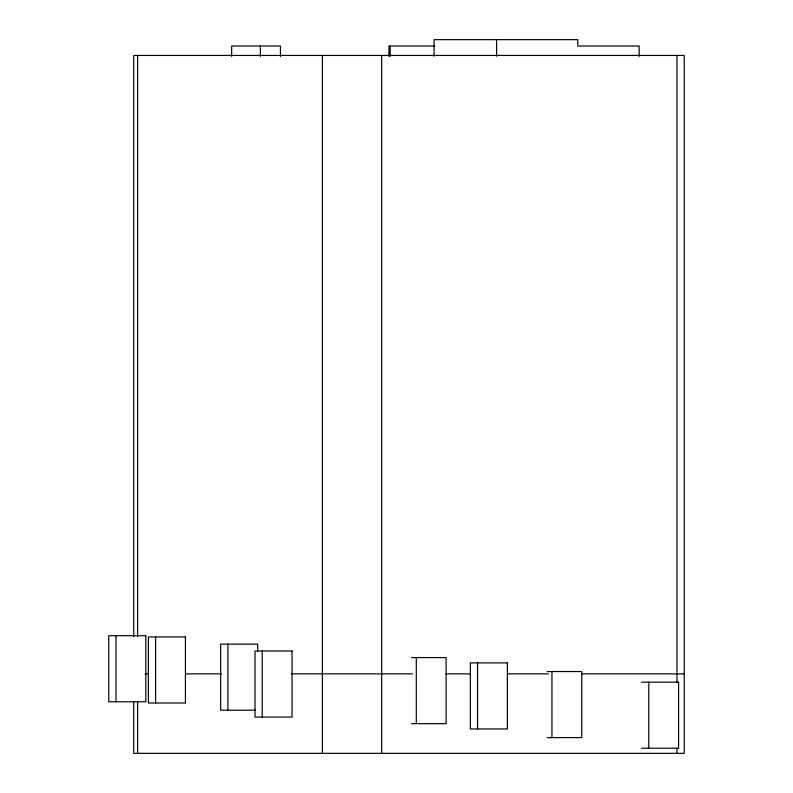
<?xml version="1.0" encoding="UTF-8"?>
<svg xmlns="http://www.w3.org/2000/svg" width="793" height="793" viewBox="0 0 793 793"><rect width="100%" height="100%" fill="white"/><g stroke="black" fill="none" stroke-linecap="round" stroke-linejoin="round"><path stroke-width="1.19" d="M434.544 46.034L388.927 46.034L388.927 56.442M411.557 657.585L446.122 657.585L446.122 723.662L411.557 723.662M547.18 671.542L581.755 671.542L581.755 737.609L547.18 737.609M144.99 673.862L148.688 673.862M185.641 673.862L221.376 673.862M291.596 673.862L412.558 673.862M445.924 673.862L470.636 673.862M507.698 673.862L548.469 673.862M581.834 673.862L684.23 673.862M641.567 682.149L678.6 682.149L678.6 748.215L641.567 748.215M255.217 710.201L220.652 710.201L220.652 644.134L257.685 644.134L257.685 651.469M676.964 55.441L676.964 682.426M676.964 748.463L676.964 753.35M648.783 682.149L648.783 748.215M639.138 56.442L639.138 46.034L577.75 46.034L577.75 39.65L434.078 39.65L434.078 56.263M551.938 671.542L551.938 737.609M496.587 39.65L496.587 56.263M477.564 662.889L477.564 728.965M416.305 657.585L416.305 723.662M390.196 46.034L390.196 56.442M381.671 55.441L381.671 753.35M322.394 55.441L322.394 753.35M280.415 56.442L280.415 46.034L231.665 46.034L231.665 56.442M262.235 650.994L262.235 717.07M260.382 46.034L260.382 56.442M227.878 644.134L227.878 710.201M155.616 636.938L155.616 703.014M137.595 55.441L137.595 636.759M137.595 701.993L137.595 753.35M133.739 636.759L133.739 55.441L684.23 55.441L684.23 753.35L133.739 753.35L133.739 701.993M115.996 635.689L115.996 701.765M145.803 635.689L108.77 635.689L108.77 701.765L145.803 701.765L145.803 635.689M185.433 636.938L148.39 636.938L148.39 703.014L185.433 703.014L185.433 636.938M292.052 650.994L255.009 650.994L255.009 717.07L292.052 717.07L292.052 650.994M507.381 662.889L470.348 662.889L470.348 728.965L507.381 728.965L507.381 662.889"/></g></svg>
